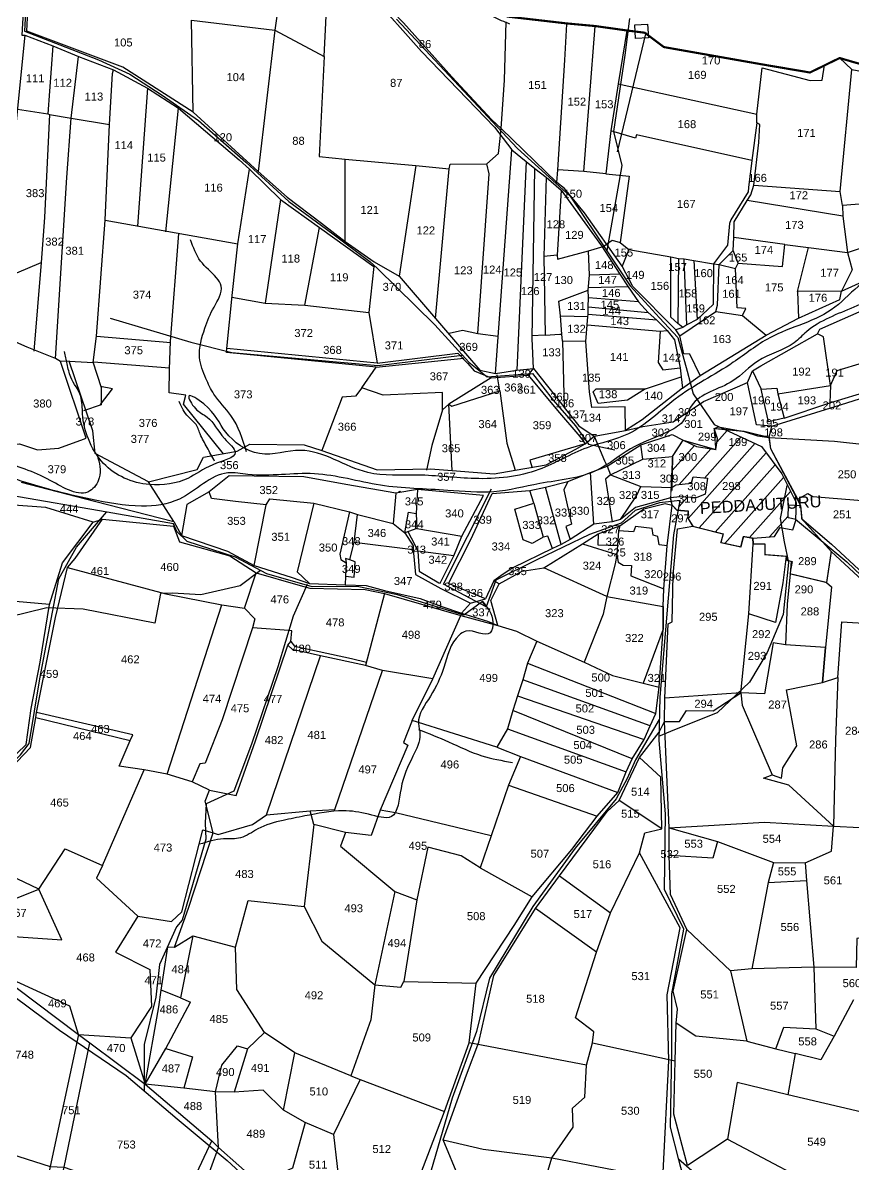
# Model space of a CAD drawing. Header units: inches. Extents: x 204001 to 210143, y 1590320 to 1597199.
# Drawn here: x 206439 to 207996, y 1592662 to 1594801 of the extents above; entities that cross this region are included whole.
import ezdxf
from ezdxf.enums import TextEntityAlignment as Align

# ---------------------------------------------------------------- set-up
doc = ezdxf.new("R2010")
doc.units = ezdxf.units.IN
doc.header["$LTSCALE"] = 15
doc.header["$MEASUREMENT"] = 0
for name, color, linetype in [('PLOT NOS', 7, 'Continuous'), ('PLOTS', 7, 'Continuous'), ('ROADS', 1, 'Continuous'), ('STREAM', 4, 'Continuous'), ('VILLAGE BOUNDARY', 5, 'Continuous'), ('VILLAGE BOUNDARY STONES', 1, 'Continuous')]:
    doc.layers.add(name, color=color, linetype=linetype)
doc.styles.get("Standard").update_dxf_attribs({"font": 'arial.ttf'})

# ---------------------------------------------------------------- blocks, each defined once
blk = doc.blocks.new('AQUEDUCT')
blk.add_circle((0, 0), 0.938)

msp = doc.modelspace()

# ---------------------------------------------------------------- hatches: boundary and pattern name
at = {"layer": 'PLOTS'}
h = msp.add_hatch(dxfattribs=at)
h.set_pattern_fill('ANSI31', color=40, scale=219.574085, angle=3.2839)
h.set_pattern_definition([(48.2839, (204772.295, 1587963.204), (-20.48766, 18.26418), [])])
h.paths.add_polyline_path([(207752.3, 1593843), (207747.9, 1593826.9), (207785.7, 1593818.7), (207790.8, 1593838.3), (207808.2, 1593835.2), (207848.4, 1593838), (207859.1, 1593854.9), (207883, 1593850.7), (207889, 1593870), (207888.6, 1593870.3), (207874.4, 1593873.1), (207875.1, 1593897.7), (207888.9, 1593897), (207889.1, 1593902), (207862.3, 1593955.7), (207824.5, 1594007.3), (207756.6, 1594038.7), (207735.6, 1594040.7), (207741.5, 1594022.1), (207738.4, 1594001.2), (207702.2, 1594007.2), (207677.2, 1594018.6), (207657.3, 1593988), (207656, 1593930.3), (207656.4, 1593930.3), (207663.4, 1593935.3), (207692.8, 1593938), (207695.9, 1593950.1), (207723.1, 1593947.4), (207718.8, 1593917.6), (207701.9, 1593910.7), (207671, 1593912.8), (207653.9, 1593910.5), (207655.3, 1593903.9), (207671.8, 1593905.8), (207668.5, 1593887.6), (207686.7, 1593886), (207686, 1593872.8), (207695.2, 1593857.4)])
h.paths.add_polyline_path([(207664, 1593897.7), (207706.6, 1593897.7), (207706.6, 1593920.7), (207664, 1593920.7)], flags=25)
h.paths.add_polyline_path([(207629.4, 1593935.3), (207672.1, 1593935.3), (207672.1, 1593958.3), (207629.4, 1593958.3)], flags=9)
h.paths.add_polyline_path([(207681.3, 1593921), (207723.9, 1593921), (207723.9, 1593944), (207681.3, 1593944)], flags=25)
h.paths.add_polyline_path([(207664.8, 1593975.6), (207707.4, 1593975.6), (207707.4, 1593998.6), (207664.8, 1593998.6)], flags=24)
h.paths.add_polyline_path([(207701.1, 1594013.8), (207743.7, 1594013.8), (207743.7, 1594036.8), (207701.1, 1594036.8)], flags=25)
h.paths.add_polyline_path([(207746.4, 1593921.5), (207789.1, 1593921.5), (207789.1, 1593944.4), (207746.4, 1593944.4)], flags=24)
h.paths.add_polyline_path([(207651, 1593860.8), (207693.6, 1593860.8), (207693.6, 1593883.8), (207651, 1593883.8)], flags=9)
h.paths.add_polyline_path([(207758.8, 1594003.8), (207801.4, 1594003.8), (207801.4, 1594026.8), (207758.8, 1594026.8)], flags=24)

# ---------------------------------------------------------------- linework, layer by layer
for points in [[(206263, 1595925.1), (206399.7, 1595770.2), (206457.8, 1595683.7), (206529.6, 1595587.9), (206607.8, 1595490.8), (206694.7, 1595377.2), (206728.4, 1595334.5), (206767.5, 1595285.4), (206799.6, 1595239.8), (206832.5, 1595192.5), (206887.5, 1595111.8), (206943.8, 1595035.9), (207015.2, 1594950.5), (207073.3, 1594883.8), (207152.6, 1594801.1), (207243.7, 1594699.7), (207318.8, 1594619.1), (207335.8, 1594603.3)], [(206323.3, 1595850.8), (206385.1, 1595772.7), (206446.7, 1595685.4), (206560, 1595537.9), (206598, 1595489.7), (206649.6, 1595426.2), (206692.8, 1595363.8), (206719.2, 1595332.2), (206762.7, 1595278.5), (206816.4, 1595207.4), (206827.3, 1595185.1), (206819.8, 1594958.3), (206935.7, 1594957.1), (206911.6, 1594787.4), (206880.3, 1594522.8), (206758.4, 1594633.8), (206626.5, 1594718.2), (206446.2, 1594785.7), (206449.8, 1594848.7)], [(207003.9, 1594738.1), (207014.3, 1594940.5), (207015.2, 1594950.5), (207020.5, 1594996.5)], [(207091.1, 1594855.5), (207186.6, 1594747.4), (207323.8, 1594605.5), (207356.3, 1594563.3), (207382.7, 1594541.4), (207399.2, 1594528.1), (207420.3, 1594512), (207448.4, 1594487.6), (207524, 1594383.4), (207558.3, 1594329.9), (207574.2, 1594306.3), (207593.8, 1594278.2), (207611.7, 1594258.2), (207628.1, 1594244.1), (207647.5, 1594224.3), (207661.4, 1594207.2), (207671.5, 1594154.3), (207673.8, 1594137.5), (207676, 1594116.4), (207709.1, 1594140.3), (207833.1, 1594215.7), (207893.9, 1594247.4), (207971.2, 1594282.5), (207974.5, 1594298.1), (208131.7, 1594369.2)], [(206441, 1594843.5), (206436.8, 1594778.2), (206442.7, 1594777.9), (206427.7, 1594629), (206163.8, 1594666.7), (206163, 1594676.2), (205903.7, 1594710), (205905, 1594745.9), (205778.6, 1594752.6), (205772.3, 1594753.9), (205604.8, 1594755.6), (205606, 1594821.3)], [(206755.2, 1594806), (206911.6, 1594787.4), (207003.9, 1594738.1), (206995, 1594550.6), (207043.4, 1594545.5), (207175.8, 1594533.5), (207238.6, 1594527.5), (207240.6, 1594536.5), (207309.1, 1594537.2), (207331.2, 1594556.3), (207334.4, 1594584.3), (207335.8, 1594603.3), (207342.4, 1594693.7), (207345.5, 1594802.8)], [(206758.4, 1594633.8), (206755.2, 1594806)], [(207571.4, 1594787.1), (207555.4, 1594686.8), (207541.9, 1594599), (207532.3, 1594518.2), (207491.1, 1594522.4), (207442.4, 1594525.6), (207455.4, 1594731.2), (207459, 1594798.7)], [(207491.1, 1594522.4), (207512.3, 1594795.2)], [(206442.7, 1594777.9), (206495.3, 1594758.4), (206543.5, 1594738), (206609.3, 1594713.1), (206672.6, 1594678.6), (206730.9, 1594641.2), (206844.8, 1594544.5), (206863.8, 1594526.7), (206922.5, 1594470.3), (206995.2, 1594417.6), (207097.1, 1594344.2), (207087.9, 1594258), (207103.3, 1594163.1), (207254.6, 1594181.9), (207273.3, 1594162.6), (207285.3, 1594149), (207317.4, 1594135.7), (207386.4, 1594140.5), (207441.4, 1594074.3), (207483.6, 1594026), (207493.7, 1594012), (207510.5, 1594026.3), (207529.7, 1593980), (207534.9, 1593970.1), (207541.1, 1593954.1), (207531.5, 1593946), (207544.4, 1593865.6)], [(206495.3, 1594758.4), (206485.9, 1594630.6), (206489.2, 1594629.5), (206479.6, 1594436.2), (206473.4, 1594351.8), (206459.9, 1594185.9)], [(206500.1, 1594172.2), (206521.6, 1594511.4), (206529.3, 1594622.4), (206543.5, 1594738)], [(207676, 1594116.4), (207600.3, 1594057.2), (207569.1, 1594037), (207568.4, 1594081.3), (207506.1, 1594080.4), (207501.5, 1594109.5), (207495, 1594203.9), (207497.3, 1594235.4), (207498.8, 1594250.7), (207499.4, 1594254.6), (207499.4, 1594268.7), (207499.6, 1594285.6), (207499.3, 1594300), (207501.5, 1594328.2), (207499.9, 1594374.1), (207527.6, 1594381.7), (207544.1, 1594393.6), (207559, 1594389.5), (207575.6, 1594376.6), (207654.5, 1594362.6), (207668.6, 1594359.3), (207679.5, 1594358.8), (207697.1, 1594356), (207734.3, 1594349.4), (207744.8, 1594347.9), (207775.7, 1594340.7), (207780.3, 1594350.7), (207771.3, 1594374.7), (207772.1, 1594398.8), (207772.9, 1594428.1), (207797.3, 1594467.9), (207804.3, 1594479), (207810.1, 1594496.7), (207819.2, 1594576.9), (207821.4, 1594610.8), (207815.6, 1594613.5), (207815.7, 1594629.9), (207825.5, 1594716.6), (207915.4, 1594693), (207938, 1594693.9), (207942.6, 1594721.6)], [(207985.7, 1594371), (208067.7, 1594398.1), (208039.6, 1594463.7), (207976.1, 1594458.7), (207972.1, 1594485.2), (207993.6, 1594713.8), (207970.8, 1594735.3)], [(206525.7, 1594167.2), (206571.1, 1594164.6), (206577.3, 1594213.6), (206593.2, 1594431.6), (206601.8, 1594610.6), (206607.2, 1594706.5), (206609.3, 1594713.1)], [(207993.6, 1594713.8), (208049.9, 1594703.3), (208129.6, 1594679.3), (208293.2, 1594585.5), (208381.5, 1594560.5)], [(206672.6, 1594678.6), (206654.1, 1594420)], [(207555.4, 1594686.8), (207815.7, 1594629.9)], [(206428.8, 1594639.4), (206485.9, 1594630.6), (206489.2, 1594629.4), (206529.3, 1594622.4), (206601.8, 1594610.6)], [(206707.1, 1594409.5), (206730.9, 1594641.2)], [(206427.7, 1594629), (206422.5, 1594578.2), (206418.9, 1594519.1), (206413.9, 1594446.4), (206406.8, 1594324.1), (206473.4, 1594351.8)], [(207815.6, 1594613.5), (207806.4, 1594543.2), (207799.9, 1594492.6), (207799.3, 1594484.7), (207767, 1594432), (207764, 1594425.2), (207760.7, 1594384.3), (207734.3, 1594349.4), (207733.8, 1594273.5), (207703.3, 1594245.1), (207684.4, 1594235.1), (207676.8, 1594229.9), (207663.6, 1594225.6)], [(207440.5, 1594501.9), (207335.8, 1594603.3)], [(207806.4, 1594543.2), (207590.1, 1594591.2), (207587.8, 1594585.3), (207541.9, 1594599)], [(207325.3, 1594143.7), (207356.3, 1594563.3)], [(207103.3, 1594163.1), (206821.6, 1594190.9), (206832.1, 1594295.5), (206842, 1594386.8), (206863.8, 1594526.7)], [(207043.2, 1594391.4), (207043.4, 1594545.5)], [(207175.8, 1594533.5), (207144.6, 1594326.3)], [(207213, 1594246.9), (207238.6, 1594527.5)], [(207292.3, 1594219.1), (207313.5, 1594518.2), (207309.1, 1594537.2)], [(207382.7, 1594541.4), (207365.2, 1594150.2)], [(207386.4, 1594140.5), (207396.7, 1594153.3), (207393.9, 1594209.3), (207399.2, 1594528.1)], [(207709.1, 1594140.3), (207689.9, 1594180.4), (207678.4, 1594180.6), (207670.8, 1594214.5), (207663.6, 1594225.6), (207583.2, 1594306.9), (207563.2, 1594344.8), (207492.5, 1594445), (207454.7, 1594490.9), (207440.5, 1594501.9), (207442.4, 1594525.6)], [(206880.3, 1594522.8), (206934.6, 1594474.5), (206999, 1594425.5), (207043.2, 1594391.4), (207097.8, 1594353.2), (207144.6, 1594326.3), (207213, 1594246.9), (207269.1, 1594181.2), (207296.1, 1594150.4), (207325.3, 1594143.7), (207365.2, 1594150.2), (207396.7, 1594153.3), (207449.4, 1594087), (207454.3, 1594080.4), (207481.6, 1594045.9), (207510.5, 1594026.3), (207569.1, 1594037), (207601.8, 1594044.7), (207658.9, 1594053), (207715.4, 1594091.1), (207798.3, 1594126.7), (207807.2, 1594148.9), (207822.9, 1594158.2), (207929.1, 1594218.1), (207933.4, 1594227.2), (208034.1, 1594271.4)], [(207420.3, 1594512), (207416, 1594363.3), (207418.8, 1594215.8), (207393, 1594214.6)], [(207532.3, 1594518.2), (207576.1, 1594513.8), (207559, 1594389.5), (207575.6, 1594376.6), (207563.2, 1594344.8)], [(207448.4, 1594487.6), (207441, 1594365.8), (207441.4, 1594358.5), (207499.9, 1594374.1)], [(207810.1, 1594496.7), (207972.1, 1594485.2)], [(206922.5, 1594470.3), (206893.4, 1594276)], [(207977.1, 1594439), (207797.3, 1594467.9)], [(207976.1, 1594458.7), (207977.1, 1594439), (207985.7, 1594371)], [(206593.2, 1594431.6), (206593.2, 1594431.6), (206593.2, 1594431.6), (206842, 1594386.8)], [(206967.8, 1594271.7), (206995.2, 1594417.6)], [(206815.3, 1593993.1), (206740.2, 1594086.2), (206744.9, 1594103), (206713.3, 1594107.8), (206713.9, 1594152.2), (206715.9, 1594204), (206731.7, 1594406.5)], [(207867.8, 1594385.4), (207772.1, 1594398.8)], [(207738.9, 1594260.2), (207741.8, 1594272.1), (207744.8, 1594347.9), (207771.3, 1594374.7)], [(207780.3, 1594350.7), (207863.5, 1594344.6), (207867.8, 1594385.4), (207912.2, 1594379.8), (207985.7, 1594371), (207994.6, 1594338.1), (207974.5, 1594298.1), (207891.5, 1594297.6), (207893.9, 1594247.4)], [(207891.5, 1594297.6), (207912.2, 1594379.8)], [(207441, 1594365.8), (207416, 1594363.3)], [(207676.8, 1594229.9), (207667.2, 1594237.6), (207654.1, 1594249.3), (207654.5, 1594362.6)], [(207668.6, 1594359.3), (207667.2, 1594237.6)], [(207684.4, 1594235.1), (207679.5, 1594358.8)], [(207697.1, 1594356), (207703.3, 1594245.1)], [(207788.7, 1594252.5), (207795, 1594265.7), (207778.9, 1594266.9), (207775.7, 1594340.7)], [(206045.9, 1594320.7), (206106.1, 1594234.7), (206156.7, 1594170), (206204.5, 1594118.2), (206258.2, 1594064.5), (206256.1, 1594044.8), (206271.3, 1594029.2), (206381.4, 1593991.1), (206390.6, 1594009.6), (206433, 1594012.1), (206466.3, 1594000.8), (206506.5, 1594004.2), (206552.8, 1594020.5), (206558, 1594022.7), (206509.5, 1594166.3), (206500.1, 1594172.2), (206447.2, 1594193.3), (206339.2, 1594240.5), (206367.8, 1594133.2), (206390.8, 1594044.3), (206385.4, 1594036.1), (206390.6, 1594009.6)], [(207558.3, 1594329.9), (207501.5, 1594328.2)], [(207866.6, 1594060.1), (207952.3, 1594089.1), (208030.6, 1594112.6), (208067.1, 1594144.8), (208118.8, 1594230.4), (208139.9, 1594274.9), (208221.2, 1594291.5), (208330.7, 1594310.2), (208362.5, 1594276), (208372, 1594243), (208433.3, 1594227)], [(207418.8, 1594215.8), (207446.2, 1594217.7), (207450.1, 1594217.9), (207447.5, 1594251.9), (207444.3, 1594279.2), (207499.3, 1594300)], [(207574.2, 1594306.3), (207498.3, 1594304.5)], [(207953.8, 1594121.1), (207966.1, 1594149.2), (208015.5, 1594164.2), (208111.2, 1594232.4), (208113.7, 1594307.9)], [(206830.8, 1594287), (206893.4, 1594276), (206967.8, 1594271.7), (207087.9, 1594258)], [(207499.4, 1594268.7), (207611.7, 1594258.2)], [(207593.8, 1594278.2), (207499.6, 1594285.6)], [(207447.5, 1594251.9), (207498.8, 1594250.7)], [(207628.1, 1594244.1), (207499.4, 1594254.6)], [(207670.8, 1594214.5), (207738.9, 1594260.2), (207788.7, 1594252.5), (207833.1, 1594215.7)], [(207238.3, 1594219.4), (207263.3, 1594224.8), (207292.4, 1594218.6), (207330.3, 1594214)], [(207497.3, 1594235.4), (207634, 1594223.2), (207647.5, 1594224.3)], [(206716.4, 1594201.5), (206577.2, 1594213.1)], [(207495, 1594203.9), (207451.2, 1594204.7), (207450.1, 1594217.9)], [(207451.2, 1594204.7), (207454.3, 1594080.4)], [(207634, 1594223.2), (207630.3, 1594164.5), (207639.4, 1594150.8), (207671.5, 1594154.3)], [(207854.8, 1594105.9), (207953.8, 1594121.1), (207940.6, 1594212.6), (207929.1, 1594218.1)], [(207101.4, 1594155.6), (206820.8, 1594183), (206821.6, 1594190.9)], [(206722.2, 1593866.2), (206674.9, 1593940.9), (206574.9, 1593994.1), (206570.4, 1594036.3), (206525.7, 1594167.2), (206509.5, 1594166.3)], [(206570.3, 1594166), (206586, 1594117.6), (206586, 1594084.9), (206552.7, 1594073.8)], [(206713.8, 1594153.9), (206571.5, 1594165.4)], [(207317.4, 1594135.7), (207237.6, 1594086.3), (207226.3, 1594075.7), (207225.8, 1594108.5), (207115, 1594103.4), (207074.5, 1594116.7), (207101.4, 1594155.6), (207265.8, 1594172.3)], [(207237.6, 1594086.3), (207243.4, 1594082.5), (207333.6, 1594111.2), (207328.6, 1594141.1)], [(207843.4, 1594045.3), (207814.8, 1594047.8), (207798.3, 1594126.7), (207807.2, 1594148.9), (207823.8, 1594114.8), (207852.8, 1594116.1), (207854.8, 1594105.9), (207866.6, 1594060.1), (207837.3, 1594053), (207823.8, 1594114.8)], [(206584.7, 1594085.5), (206607.1, 1594115.1), (206584.7, 1594119.4)], [(207514.2, 1594115.2), (207606.7, 1594115.3), (207673.8, 1594137.5)], [(207953.8, 1594121.1), (207952.3, 1594089.1)], [(207074.5, 1594116.7), (207063, 1594101.2), (207037.9, 1594099.4), (207001.3, 1594004.3), (206999.4, 1593999.7)], [(207333.6, 1594111.2), (207346.5, 1594013.2), (207362.2, 1593962.4)], [(207606.7, 1594115.3), (207573.2, 1594094.1), (207518.2, 1594087.8), (207508.5, 1594109.3), (207514.2, 1594115.2)], [(207226.3, 1594075.7), (207206.1, 1594009.1), (207195.9, 1593962.5)], [(207243.9, 1593962.1), (207237.6, 1594086.3)], [(207237.3, 1593750.4), (207279.4, 1593832.9), (207318.9, 1593918.9), (207390, 1593924.4), (207419.1, 1593930.8), (207461, 1593941.3), (207503.6, 1593958.1), (207534.9, 1593970.1), (207597.7, 1594010.4), (207656.6, 1594029.5), (207677.2, 1594018.6), (207702.2, 1594007.2), (207738.4, 1594001.2), (207741.5, 1594022.1), (207735.6, 1594040.7), (207743.5, 1594043.8), (207791.7, 1594035.4), (207816.6, 1594027.3), (207838.9, 1594023.9), (207961.4, 1594017.3), (208091.9, 1594002.8)], [(206674.9, 1593940.9), (206765.9, 1593964.2), (206777.9, 1593987), (206841.2, 1593998.4), (206864.5, 1594011.1), (206966.4, 1594010), (206999.4, 1593999.7), (207103.3, 1593963.4), (207203.5, 1593965.2), (207243.9, 1593962.1), (207322.8, 1593955.7), (207362.2, 1593962.4), (207420.4, 1593972.5), (207475.9, 1594002.1), (207493.7, 1594012), (207390.1, 1593981.5), (207394, 1593967)], [(207601.5, 1593983.4), (207657.3, 1593988), (207677.2, 1594018.6)], [(207541.1, 1593954.1), (207601.5, 1593983.4), (207597.7, 1594010.4)], [(207657.3, 1593988), (207655.9, 1593924.6)], [(207179.2, 1593926.4), (207138.3, 1593919.8), (207044.9, 1593936), (206965.7, 1593950.3), (206826, 1593952.1), (206788.5, 1593922.1), (206746.3, 1593898.3), (206736.7, 1593840.1)], [(207510.1, 1593861.3), (207503.6, 1593958.1)], [(207541.1, 1593954.1), (207598, 1593932.3)], [(207559.8, 1593870), (207589.9, 1593914.5), (207598, 1593932.3), (207656.4, 1593930.3), (207663.4, 1593935.3), (207692.8, 1593938), (207695.9, 1593950.1), (207723.1, 1593947.4), (207718.8, 1593917.6), (207701.9, 1593910.7), (207671, 1593912.8), (207653.9, 1593910.5)], [(206436, 1593940), (206573.6, 1593904.4), (206722.2, 1593866.2), (206736.7, 1593840.1), (206822.5, 1593811.1), (206873.1, 1593783.9), (206942, 1593762), (206976.5, 1593750.2), (207043.5, 1593747.6), (207082.9, 1593746.2), (207117, 1593737.2), (207184.3, 1593721.8), (207222.8, 1593707.5), (207261.7, 1593694.5), (207310.2, 1593679.4), (207329.9, 1593671.5), (207364.6, 1593660.7), (207402.9, 1593642.2), (207491.8, 1593602.5), (207544.7, 1593577.8), (207602.2, 1593563.3), (207632.4, 1593555.8), (207639.6, 1593664.7), (207640, 1593707.1), (207641, 1593739.9), (207647.2, 1593820.7), (207656.6, 1593897.1), (207653.9, 1593910.5), (207587.9, 1593892.5), (207559.8, 1593870), (207544.4, 1593865.6), (207510.1, 1593861.3), (207465.4, 1593832.5), (207448.4, 1593823.5), (207432.3, 1593815.5), (207357.7, 1593779.5), (207339.8, 1593767.6), (207322.2, 1593755.2), (207306.9, 1593721.5), (207237.3, 1593750.4)], [(207221.5, 1593750.9), (207247.5, 1593802), (207262.4, 1593839.1), (207302.8, 1593915.3), (207179.2, 1593926.4), (207176.9, 1593881.7), (207177.6, 1593853.1), (207155.3, 1593845.3), (207162.1, 1593883.8), (207176.9, 1593881.7), (207177.6, 1593853.1), (207262.4, 1593839.1)], [(207448.4, 1593823.5), (207419.1, 1593930.8)], [(207461, 1593941.3), (207453.7, 1593925.5), (207468.1, 1593861.4), (207457.3, 1593856.8), (207465.4, 1593832.5)], [(206895.1, 1593897.5), (206837.6, 1593904.1), (206793, 1593909.3), (206788.5, 1593922.1)], [(206873.1, 1593783.9), (206895.1, 1593897.5), (206902, 1593909), (206984.5, 1593901), (207051.6, 1593884.8), (207066.3, 1593879.7), (207133.7, 1593862.8), (207155.3, 1593845.3), (207171.3, 1593820.5), (207170.8, 1593813.7), (207175.2, 1593766.9), (207223.1, 1593741.1), (207278.6, 1593713.6), (207261.7, 1593694.5)], [(207138.3, 1593919.8), (207133.7, 1593862.8)], [(207432.3, 1593815.5), (207423.3, 1593839.2), (207414.5, 1593837.3), (207394.1, 1593825), (207377.3, 1593831.8), (207361.7, 1593889.8), (207397.1, 1593900.8), (207390, 1593924.4)], [(207892.7, 1593908), (207911.4, 1593919.1), (207920.4, 1593913.1), (208028, 1593904.6)], [(206571.1, 1593865.1), (206482, 1593892.5), (206352.9, 1593902.3), (206307, 1593874.8), (206254.8, 1593731.7), (206198.6, 1593646.9), (206155.8, 1593614.7), (206113.7, 1593622.8), (206107, 1593605.7), (206088.9, 1593605)], [(206984.5, 1593901), (206953.7, 1593772.2), (206976.5, 1593750.2)], [(207051.6, 1593884.8), (207033.6, 1593805), (207035.3, 1593795.5), (207045.3, 1593788.8), (207043.8, 1593763.7), (207043.5, 1593747.6)], [(207332.4, 1593749.8), (207375.6, 1593773.4), (207416, 1593779.3), (207488.4, 1593824.6), (207518, 1593843), (207558.5, 1593858.3), (207603.6, 1593890), (207643.5, 1593900.4), (207656.6, 1593897.1), (207665.5, 1593887.9), (207686.7, 1593886), (207686, 1593872.8), (207695.2, 1593857.4)], [(207397.1, 1593900.8), (207414.5, 1593837.3)], [(207897.4, 1593896.6), (207899.7, 1593871.5), (207955.5, 1593823.8), (208014.7, 1593768.7), (208085.1, 1593700.5), (208096.6, 1593693.7), (208130.2, 1593672), (208184.9, 1593617.6), (208224.2, 1593597.2), (208325.2, 1593545.9), (208385, 1593519.8), (208453.4, 1593490.4), (208521.6, 1593464.6), (208654.9, 1593412.4), (208899.5, 1593329.5), (208957.4, 1593306.5), (209077.1, 1593293.4), (209089.8, 1593290.4), (209110.3, 1593285.9)], [(205599.5, 1592904.8), (205671.8, 1592951.4), (205789.1, 1592929.9), (205950.8, 1592898.4), (205973, 1592895.9), (206068.6, 1592906.9), (206282.9, 1592837.1), (206305.8, 1592830.1), (206388.1, 1593020.4), (206371.1, 1593034.3), (206393.7, 1593090.6), (206512, 1593082), (206468.7, 1593177.5), (206320.2, 1593248), (206366.4, 1593352.3), (206453.4, 1593442.6), (206463.4, 1593498.8), (206464.9, 1593508.5), (206500, 1593686.4), (206522.5, 1593780.4), (206537, 1593797), (206588.1, 1593870.5)], [(206087.3, 1593201), (206200.4, 1593253.3), (206223.5, 1593261.6), (206275.8, 1593234.5), (206362.7, 1593360.1), (206392.9, 1593398.2), (206445, 1593448.5), (206454.4, 1593515.7), (206471.5, 1593602.6), (206489.2, 1593711), (206513.6, 1593788.7), (206571.1, 1593865.1), (206588.1, 1593870.5), (206721.4, 1593857.7), (206732.8, 1593828.2), (206827.2, 1593801.9), (206876.5, 1593770.1), (206954.5, 1593747.9), (206977.2, 1593741.4), (207080.8, 1593739), (207117.2, 1593731.3), (207260.4, 1593690.2), (207329.9, 1593671.5)], [(207052.2, 1593794.8), (207060.6, 1593827.4), (207066.3, 1593879.7)], [(207247.5, 1593802), (207179.7, 1593810.9), (207174.3, 1593823.2), (207161.9, 1593846.9)], [(207558.5, 1593858.3), (207556, 1593849.2), (207552.7, 1593804.8), (207549.7, 1593787), (207534.4, 1593725.7), (207527.5, 1593692.8), (207491.8, 1593602.5)], [(207518, 1593843), (207517.4, 1593822.4), (207555.9, 1593821.5)], [(207647.2, 1593820.7), (207632.3, 1593822.8), (207629.8, 1593838.1), (207620.9, 1593840.9), (207619.4, 1593853.1), (207588, 1593857), (207583.9, 1593846.9), (207556, 1593849.2)], [(208041.7, 1592752.1), (207873.4, 1592791.5), (207778.4, 1592814.5), (207760.6, 1592708.7), (207685.2, 1592659), (207660, 1592755.7), (207662.4, 1592855.4), (207664.5, 1592926), (207666.9, 1592952.3), (207658.4, 1592985.7), (207684.5, 1593101.4), (207653.4, 1593167), (207651.1, 1593240.3), (207650.8, 1593292.3), (207642.6, 1593491.3), (207642.8, 1593535.3), (207649, 1593674.3), (207656.5, 1593678.5), (207658.8, 1593766.4), (207666.6, 1593852.7), (207695.2, 1593857.4), (207752.3, 1593843), (207747.9, 1593826.9), (207785.7, 1593818.7), (207790.8, 1593838.3), (207808.2, 1593835.2), (207808.4, 1593824.3), (207830.4, 1593824.1), (207830.6, 1593804.3), (207870.3, 1593801.2), (207864.2, 1593751.3), (207850.3, 1593676.8), (207800.2, 1593693.5)], [(207060.6, 1593827.4), (207170.8, 1593813.7)], [(207488.4, 1593824.6), (207552.7, 1593804.8), (207555.4, 1593790.4), (207565.1, 1593784.5), (207580.2, 1593784.2), (207579.4, 1593764.8), (207641, 1593739.9)], [(207043.8, 1593763.7), (207060.4, 1593762.1), (207062, 1593791), (207052.2, 1593794.8), (207043.9, 1593797.2), (207045.3, 1593788.8)], [(207179.7, 1593810.9), (207182.2, 1593773.5), (207219.1, 1593751.2), (207221.5, 1593750.9)], [(207870.3, 1593801.2), (207870.3, 1593801.2), (207871.5, 1593793.9), (207880, 1593792.1), (207877.9, 1593768.4), (207872.3, 1593711.3), (207869.4, 1593635.3), (207845.9, 1593639), (207829.9, 1593543.3), (207785.4, 1593545.3), (207642.8, 1593535.3)], [(207785.4, 1593545.3), (207787.7, 1593521.9), (207844, 1593391.4), (207861.8, 1593385.5), (207864.2, 1593404.6), (207888, 1593441.9), (207890.3, 1593445.7), (207871.1, 1593550.9), (207938.5, 1593564.8), (207967.4, 1593574.2), (207975, 1593678.4), (208025.5, 1593675.5), (208080, 1593677), (208081.5, 1593692.5), (207955, 1593810.2), (207946.3, 1593752.1), (207955.3, 1593744.1), (207944, 1593630.2), (207938.5, 1593564.8), (207944, 1593630.2), (207869.4, 1593635.3)], [(206522.5, 1593780.4), (206707.1, 1593731), (206812.3, 1593710.2), (206854.4, 1593703.9), (206874.3, 1593683.8), (206869.4, 1593666.9), (206813, 1593494.6), (206780.9, 1593413.2), (206771, 1593412.3), (206756.7, 1593378.5), (206709.8, 1593392.9), (206666.3, 1593400.9), (206619.5, 1593407.7), (206640.3, 1593455.7), (206645.4, 1593466.6), (206464.9, 1593508.5)], [(207534.4, 1593725.7), (207416, 1593779.3)], [(206854.4, 1593703.9), (206876.5, 1593770.1)], [(207329.9, 1593671.5), (207316.7, 1593718.5), (207332.4, 1593749.8), (207322.2, 1593755.2)], [(206489.2, 1593711), (206254.8, 1593731.7)], [(207117.2, 1593731.3), (207081.8, 1593596.4)], [(207278.6, 1593713.6), (207306.9, 1593721.5)], [(207534.4, 1593725.7), (207640, 1593707.1), (207639.6, 1593664.7), (207602.2, 1593563.3)], [(206709.8, 1593392.9), (206812.3, 1593710.2)], [(207402.9, 1593642.2), (207385.5, 1593600.8), (207376.4, 1593569.8), (207366.5, 1593539.6), (207358, 1593511.9), (207347.9, 1593477.5), (207328.1, 1593443.4), (207169.3, 1593493.2), (207207.9, 1593571.4), (207260.4, 1593690.2)], [(207207.9, 1593571.4), (207113.3, 1593586.9), (207081.8, 1593596.4), (206997.1, 1593614.9), (206944.7, 1593626.4), (206935.9, 1593634.5), (206941.7, 1593641.4), (206943.7, 1593661.3), (206937.6, 1593662.1), (206869.4, 1593666.9)], [(206588.4, 1593221.4), (206577.2, 1593197.6), (206654.7, 1593126.9), (206612.7, 1593059.4), (206677.4, 1593026.9), (206680, 1592957.1), (206641.7, 1592898.5), (206668.5, 1592811.9), (206693.8, 1592956.5), (206698.4, 1592987.9), (206710.8, 1593068.8), (206723.6, 1593068.7), (206749.7, 1593141.6), (206795.8, 1593282.6), (206780.9, 1593342.2), (206788.9, 1593362.9), (206839, 1593352.9), (206875.3, 1593455.2), (206935.9, 1593634.5)], [(206941.7, 1593641.4), (206948.4, 1593632.5), (207055.1, 1593609.3), (207083.6, 1593602.8)], [(206895.9, 1593316.8), (206997.1, 1593614.9)], [(206654.7, 1593126.9), (206717.6, 1593116.3), (206737.3, 1593134.9), (206776.7, 1593288.2), (206795.8, 1593282.6), (206805.4, 1593279.7), (206869.9, 1593298.7), (206895.9, 1593316.8), (206978.1, 1593324.2), (207024.2, 1593326.3), (207113.3, 1593586.9)], [(207385.5, 1593600.8), (207626, 1593506.3)], [(207615.2, 1593483.2), (207376.4, 1593569.8)], [(207967.4, 1593574.2), (207962.9, 1593456.9), (207959.3, 1593295.5), (208008.7, 1593292.6), (208055.4, 1593288.7), (208079.5, 1593287.3), (208109.1, 1593311.5), (208162.3, 1593356.4), (208152.5, 1593298.4), (208189.3, 1593264.9), (208211.3, 1593247.2), (208328.5, 1593233.3), (208338.7, 1593278), (208413.5, 1593311.3), (208420.3, 1593314.4), (208490.9, 1593345.6), (208603.2, 1593287.7), (208638.9, 1593267.7), (208725, 1593224.7), (208757.4, 1593207.8), (208879.6, 1593151.7), (208996.8, 1593093.4), (209008.2, 1593088.1)], [(207141.6, 1592579.1), (207177.3, 1592623.2), (207229.6, 1592760.3), (207275.8, 1592889.4), (207289.1, 1593000.8), (207360.7, 1593108.8), (207393.9, 1593162.9), (207468.3, 1593251.8), (207516.1, 1593314.3), (207554.6, 1593358.2), (207570.3, 1593397.1), (207581.9, 1593421.5), (207604.5, 1593457.5), (207615.2, 1593483.2), (207626, 1593506.3), (207632.4, 1593555.8)], [(207366.5, 1593539.6), (207604.5, 1593457.5)], [(206463.4, 1593498.8), (206640.3, 1593455.7)], [(207581.9, 1593421.5), (207358, 1593511.9)], [(207169.3, 1593493.2), (207153, 1593452.3), (207161.2, 1593447.1), (207108.8, 1593325.4), (207092.4, 1593277.8), (207044, 1593283.4), (206984.7, 1593298.6), (206978.1, 1593324.2)], [(207347.9, 1593477.5), (207570.3, 1593397.1)], [(207328.1, 1593443.4), (207372.5, 1593425.7), (207554.6, 1593358.2)], [(207372.5, 1593425.7), (207349.7, 1593372.1), (207317.3, 1593277.1), (207296.6, 1593217.3), (207261, 1593239.9), (207198.2, 1593256.1), (207178, 1593157), (207153.4, 1593004.3)], [(207227.2, 1592707.1), (207271.1, 1592828.9), (207294, 1592890.1), (207322.5, 1593015.5), (207400.7, 1593141.1), (207445.4, 1593201.9), (207534.9, 1593322.7), (207557.2, 1593343.7), (207595.2, 1593424)], [(206323.3, 1593119), (206468.7, 1593177.5), (206518.6, 1593252.5), (206588.4, 1593221.4), (206666.3, 1593400.9)], [(207650.8, 1593292.3), (207829.6, 1593302.8), (207959.3, 1593295.5), (207875.5, 1593371.9), (207828, 1593385.4), (207844, 1593391.4)], [(206788.9, 1593362.9), (206756.7, 1593378.5)], [(207349.7, 1593372.1), (207516.1, 1593314.3)], [(207457.6, 1592127.9), (207449, 1592217.4), (207306.3, 1592261.8), (207295.9, 1592345.1), (207350.3, 1592424.4), (207367.7, 1592474.5), (207386.6, 1592531.7), (207422.2, 1592644.4), (207431.2, 1592673.7), (207471.2, 1592731.1), (207469.6, 1592766.5), (207492.7, 1592787.2), (207496, 1592847.4), (207507.5, 1592889.3), (207509.9, 1592909.7), (207475.2, 1592936), (207514.9, 1593059.3), (207540.8, 1593132.6), (207595.7, 1593245.5), (207605.2, 1593282.6), (207637.1, 1593290.5), (207557.2, 1593343.7)], [(207317.3, 1593277.1), (207137.9, 1593320.6), (207108.8, 1593325.4)], [(207044, 1593283.4), (207034.7, 1593258), (207136.7, 1593172.8), (207099.1, 1592997.9), (207091.6, 1592932.3), (207054.2, 1592827.5), (206949, 1592870.4), (206892.2, 1592908.7), (206840.2, 1592988.9), (206838, 1593068.6), (206861.5, 1593156), (206966.4, 1593144.9)], [(206984.7, 1593298.6), (206966.4, 1593144.9), (206999.6, 1593079.9), (207099.1, 1592997.9), (207148, 1592993.2), (207153.4, 1593004.3), (207289.1, 1593000.8)], [(207650.8, 1593292.3), (207741.8, 1593266.3), (207847, 1593227.5), (207906.3, 1593226.8), (207955.4, 1593248.5), (207959.3, 1593295.5)], [(207741.8, 1593266.3), (207733, 1593235.6), (207651.1, 1593240.3)], [(207847, 1593227.5), (207836.6, 1593189.6), (207806.1, 1593027.8)], [(207906.3, 1593226.8), (207908.7, 1593193.3), (207922.1, 1593030.7), (207926.4, 1592915.5), (207960.5, 1592901.9)], [(207296.6, 1593217.3), (207393.9, 1593162.9)], [(207445.4, 1593201.9), (207540.8, 1593132.6)], [(207836.6, 1593189.6), (207908.7, 1593193.3)], [(207136.7, 1593172.8), (207178, 1593157)], [(207514.9, 1593059.3), (207400.7, 1593141.1)], [(208067.1, 1593094.8), (208003.1, 1593084.9), (208001.7, 1593030.5), (207922.1, 1593030.7), (207806.1, 1593027.8), (207766.1, 1593024.4), (207684.5, 1593101.4)], [(206723.6, 1593068.7), (206757.8, 1593089.5), (206838, 1593068.6)], [(206757.8, 1593089.5), (206734.4, 1592973.7), (206753.3, 1592965.1)], [(206543.4, 1592904.5), (206526.9, 1592957.9), (206387.8, 1593021.3)], [(207766.1, 1593024.4), (207796.7, 1592892.5), (207701.1, 1592901.8), (207664.5, 1592926)], [(206734.4, 1592973.7), (206698.4, 1592987.9)], [(206860.3, 1592877.6), (206835.3, 1592796.6), (206800.6, 1592797.3), (206741.2, 1592804.4), (206668.5, 1592811.9), (206706.9, 1592878.5), (206753.3, 1592965.1)], [(207997, 1592969.8), (207960.5, 1592901.9), (207935.7, 1592857.4), (207887.7, 1592869.1), (207873.4, 1592791.5)], [(206543.4, 1592904.5), (206490.4, 1592657.4), (206442.1, 1592424.1)], [(206543.4, 1592904.5), (206641.7, 1592898.5)], [(207367.7, 1592474.5), (207226.5, 1592489.8), (207184, 1592373.5), (207141.5, 1592251.1), (207060.6, 1592273.8), (207065.5, 1592312.6), (206994.7, 1592326.7), (206980.5, 1592339), (206722.7, 1592465.5), (206806, 1592693), (206800.6, 1592797.3), (206812, 1592847), (206841.7, 1592883.7), (206860.3, 1592877.6), (206892.2, 1592908.7)], [(207851.3, 1592878.1), (207866, 1592918.6), (207926.4, 1592915.5)], [(206453.7, 1592389.3), (206460.4, 1592414.6), (206516.3, 1592655.8), (206564.4, 1592889.3)], [(206706.9, 1592878.5), (206757.1, 1592863.2), (206741.2, 1592804.4)], [(207496, 1592847.4), (207275.8, 1592889.4)], [(207507.5, 1592889.3), (207662.4, 1592855.4)], [(207796.7, 1592892.5), (207851.3, 1592878.1), (207887.7, 1592869.1)], [(206927.6, 1592762.9), (206949, 1592870.4)], [(207071.9, 1592820.2), (207021.7, 1592717.1), (207035.6, 1592597.4)], [(207054.2, 1592827.5), (207071.9, 1592820.2), (207229.6, 1592760.3)], [(207021.7, 1592717.1), (206968.5, 1592739.6), (206927.6, 1592762.9), (206889.7, 1592800.5), (206835.3, 1592796.6)], [(206270, 1592727.6), (206490.4, 1592657.4), (206516.3, 1592655.8), (206674, 1592601), (206732.1, 1592575.1), (206793.7, 1592705.7)], [(206968.5, 1592739.6), (206944.7, 1592654), (206882, 1592625.2)], [(207760.6, 1592708.7), (207966.3, 1592599.6)]]:
    msp.add_lwpolyline(points, dxfattribs=at)
at = {"layer": 'PLOTS', "color": 11}
for points in [[(207639.6, 1592646.6), (207650.3, 1592855.5), (207647.5, 1592979.1), (207671.5, 1593104.7), (207595.7, 1593245.5), (207605.2, 1593282.6), (207637.1, 1593290.5), (207635.2, 1593387.2), (207595.2, 1593424), (207632.2, 1593471.8), (207642.6, 1593491.3), (207670.7, 1593491.7), (207683.6, 1593512), (207733.7, 1593511.2), (207785.4, 1593545.3), (207800.2, 1593693.5), (207808.4, 1593824.3), (207808.2, 1593835.2), (207848.4, 1593838), (207859.1, 1593854.9), (207883, 1593850.7), (207889.1, 1593870.2), (207874.4, 1593873.1), (207875.1, 1593897.7), (207897.4, 1593896.6), (207892.7, 1593908), (207841.6, 1594002.4), (207838.9, 1594023.9), (207843.4, 1594045.3), (207962.4, 1594081.7), (208043.8, 1594107.7)], [(206387.8, 1593021.3), (206543.4, 1592904.5), (206564.4, 1592889.3), (206668.5, 1592811.9), (206793.7, 1592705.7), (206806, 1592693), (206882, 1592625.2)], [(207257.7, 1592633.8), (207227.2, 1592707.1), (207302.1, 1592689.5), (207431.2, 1592673.7), (207599.7, 1592641.3)]]:
    msp.add_lwpolyline(points, dxfattribs=at)
at = {"layer": 'PLOTS', "color": 40, "const_width": 2.2}
msp.add_lwpolyline([(207695.2, 1593857.4), (207752.3, 1593843), (207747.9, 1593826.9), (207785.7, 1593818.7), (207790.8, 1593838.3), (207808.2, 1593835.2), (207808.4, 1593824.3), (207830.4, 1593824.1), (207830.6, 1593804.3), (207870.3, 1593801.2), (207871.5, 1593793.9), (207882.1, 1593791), (207877.9, 1593768.4), (207946.3, 1593752.1), (207955, 1593810.2), (207899.7, 1593871.5), (207897.4, 1593896.6), (207841.6, 1594002.4), (207838.9, 1594023.9), (207791.7, 1594035.4), (207735.6, 1594040.7), (207738.4, 1594001.2), (207677.2, 1594018.6), (207657.3, 1593988), (207653.9, 1593910.5), (207656.6, 1593897.1), (207665.5, 1593887.9), (207686.7, 1593886), (207686, 1593872.8), (207695.2, 1593857.4)], dxfattribs=at)
at = {"layer": 'ROADS'}
for points in [[(206445.3, 1594845.3), (206441.9, 1594785.5), (206488.8, 1594767.6), (206580.7, 1594731.6), (206639.5, 1594704.8), (206700.3, 1594665.6), (206768.4, 1594618.3), (206857.2, 1594540.2), (206937.8, 1594466.2), (207020.6, 1594405.7), (207089.5, 1594353.8), (207104.4, 1594340.5), (207211.8, 1594234.8), (207275.4, 1594164.8), (207309.6, 1594137.6), (207359.3, 1594141.5), (207394.5, 1594143.8), (207433.4, 1594094.1), (207475.3, 1594045.7), (207499.7, 1594011.6), (207549, 1594000.5)], [(207139.6, 1594807.9), (207337.7, 1594596.1), (207366.5, 1594565.5), (207465.6, 1594476.5), (207515.6, 1594402.2), (207577.8, 1594308.5), (207632.7, 1594248.2), (207667.2, 1594211.3), (207684.9, 1594148.2), (207696.1, 1594106), (207735.7, 1594048.4), (207824.5, 1594007.3), (207862.3, 1593955.7), (207889.1, 1593902), (207888, 1593870.8), (207984.4, 1593791), (208077.3, 1593701.8)], [(207535.1, 1594374.5), (207562.9, 1594533.9), (207547.3, 1594597.5), (207568.4, 1594740.6), (207577.5, 1594809.3)], [(207554.5, 1594559.4), (207608.1, 1594782.9)], [(206602.6, 1594247.4), (206754.1, 1594202.4), (206831, 1594183.3), (207104.5, 1594158.7), (207262.9, 1594178.5)], [(207694.3, 1592574), (207669.3, 1592670), (207653.5, 1592731), (207656.4, 1592875.6), (207656, 1592980.9), (207678.3, 1593102.5), (207642.5, 1593176.8), (207644.3, 1593318.7), (207632.4, 1593456.2), (207634.3, 1593537.1), (207660.1, 1593841.4), (207671.8, 1593905.8), (207632.9, 1593901.3), (207587.3, 1593887), (207561, 1593863.4), (207502, 1593842), (207403.1, 1593794.4), (207326.1, 1593756.7), (207308.1, 1593706.2), (207227.9, 1593748.7), (207318.1, 1593927.8)], [(207871.7, 1593933.6), (207859.1, 1593872), (207867, 1593828.3), (207875.2, 1593789.4), (207864.7, 1593692.2), (207834.7, 1593620.9), (207801.5, 1593565.3), (207740.9, 1593507.5), (207660.9, 1593476.1), (207631.2, 1593463.1)], [(207308.1, 1593706.2), (207301.1, 1593716.2), (207265.8, 1593690.7), (207141.3, 1593728.9), (207066.1, 1593744.5), (206981.3, 1593743.8), (206896.8, 1593768.3), (206837.6, 1593799.6), (206746.9, 1593828.7), (206727.9, 1593847.6), (206721.7, 1593862.2), (206597, 1593883.8), (206416.4, 1593915.2)], [(206374.3, 1593367.4), (206434.4, 1593429.2), (206450.7, 1593450.3), (206470.7, 1593571.5), (206506.7, 1593758.9), (206539.5, 1593818.2), (206596, 1593883.9)], [(206884.9, 1593774.3), (206846.5, 1593746.1), (206772.9, 1593729.1), (206719.5, 1593732.3), (206697.3, 1593731.6), (206686.8, 1593675.8), (206552.1, 1593702), (206483.9, 1593704.5), (206340.8, 1593669.8), (206220.6, 1593662.9), (206206.2, 1593665.3)], [(206972.3, 1593748.4), (206946.2, 1593688.7), (206917.4, 1593593.7), (206867.8, 1593449.3), (206834.6, 1593360.6), (206782.8, 1593337.2), (206780.9, 1593301.6), (206782.3, 1593271), (206737.6, 1593119.1), (206726.9, 1593106.5), (206695.1, 1593036.1), (206688.7, 1592974.7), (206666.3, 1592885.9), (206666.5, 1592799.2)], [(207632.2, 1593495.2), (207588.1, 1593419.6), (207572.6, 1593384.5), (207551.8, 1593346.8), (207474.8, 1593254), (207395.4, 1593144.8), (207314, 1593010.6), (207289.5, 1592910.6), (207244.3, 1592785.7), (207199.3, 1592631.3), (207171.7, 1592571.6), (207159, 1592554.2), (207134.7, 1592523.9), (206981.1, 1592397.9)], [(205606.6, 1592926.5), (205655.9, 1592922), (205728.4, 1592946.7), (205813, 1593014.6), (205889.1, 1593123.3), (205994.4, 1593194.7), (206007.3, 1593215.6), (206030.6, 1593207), (206171.1, 1593163.7), (206302.5, 1593109.4), (206332, 1593079.8), (206394.4, 1592996.8), (206507.8, 1592913), (206632.8, 1592827.8), (206728.1, 1592746.5), (206822.3, 1592668.3), (206886.3, 1592609.1), (207006.1, 1592593.5), (207165.4, 1592563.3)], [(207668.9, 1592671.9), (207703.7, 1592641.1), (207770.7, 1592557.6), (207799.8, 1592536.6), (207799.2, 1592470.8), (207793.4, 1592441.4), (207828, 1592397.5), (207881.1, 1592380.5), (207904.2, 1592368.4), (207920.9, 1592350), (207913.7, 1592301), (207907.6, 1592236.1), (207908.7, 1592160.3), (207898.6, 1592101), (207902.7, 1592078.6), (207967.7, 1592016.9), (207969.2, 1591992), (207947.3, 1591906.1), (207930.5, 1591875.9), (208034.7, 1591765.1)]]:
    msp.add_lwpolyline(points, dxfattribs=at)
at = {"layer": 'STREAM'}
for points in [[(207352.5, 1594798.7), (207321.6, 1594812.5), (207291.8, 1594829.8), (207245.7, 1594858), (207224.4, 1594875.4), (207192.1, 1594918.6), (207177.3, 1594940.1), (207085.5, 1594947.5), (207027.5, 1594994.1), (206991, 1595006.6), (206943.2, 1594981.1), (206886.1, 1594993.5), (206833.9, 1595005.7), (206817.9, 1595009.7), (206795.9, 1594996.5), (206761.7, 1594978.3)], [(208423.9, 1594574.6), (208382, 1594545.3), (208321.3, 1594504.8), (208257.7, 1594460.1), (208206.7, 1594416.8), (208121.8, 1594356.9), (208011.9, 1594311.9), (207962, 1594268.1), (207839.7, 1594210.7), (207771.4, 1594164.8), (207662.4, 1594095.8), (207575, 1594030.8), (207497.1, 1594004.8), (207406.7, 1593963.6), (207286.5, 1593946.9), (207179.4, 1593953.4), (207085.7, 1593958.3), (206960, 1593999.7), (206882.9, 1593993.6), (206819.4, 1594034.1), (206778.6, 1594086.7), (206750.4, 1594101.5), (206762.7, 1594078.2), (206784.9, 1594062), (206817.2, 1594021.9), (206837.3, 1593996), (206795.5, 1593972.9), (206748.4, 1593947.3), (206676.5, 1593935.6), (206590.2, 1593975.3), (206561.9, 1594021.1), (206551, 1594068), (206547.5, 1594101), (206529, 1594137), (206522.2, 1594161.7), (206517, 1594184.9)], [(208563.8, 1594562.1), (208542.6, 1594547.8), (208489.4, 1594548.4), (208452.1, 1594535.4), (208420.7, 1594526.1), (208409.3, 1594523.9), (208329.2, 1594482.4), (208313.1, 1594459.3), (208274.8, 1594441.2), (208247.3, 1594415), (208212.2, 1594389.5), (208191.5, 1594368.1), (208142.6, 1594334.1), (208094.4, 1594306.2), (208041.4, 1594286.8), (207997.4, 1594268.2), (207908.7, 1594222.1), (207885.8, 1594201.6), (207817.2, 1594167.1), (207770.7, 1594130), (207692.9, 1594083.4), (207676.1, 1594053.5), (207648.2, 1594034.4), (207578.4, 1594002.5), (207517.7, 1593963.5), (207408.4, 1593937.5), (207322.4, 1593922.1), (207235.8, 1593924.8), (207109.5, 1593934.5), (206985.8, 1593955.8), (206861.2, 1593954.7), (206823.3, 1593957.4), (206732.6, 1593908.5), (206661.8, 1593895.2), (206565.8, 1593908.2), (206427.6, 1593945.1), (206330.9, 1593981.1), (206271.5, 1593996.3), (206208.7, 1593976.3), (206177.9, 1593912.2), (206139.9, 1593859.8), (206062.1, 1593824.2), (206005.3, 1593817.5), (205945.7, 1593809.1), (205874.9, 1593793.6), (205790.3, 1593819.9), (205742.6, 1593841.7), (205694.7, 1593865.2)], [(206858.7, 1593996.8), (206829.3, 1594065.2), (206797.2, 1594105.4), (206782.4, 1594134.4), (206770.5, 1594174), (206780.5, 1594228.9), (206797.5, 1594268.5), (206811, 1594307.8), (206802.3, 1594323.1), (206772.4, 1594354.6), (206753.4, 1594394.7)], [(206578.3, 1593991), (206582.4, 1593948.1), (206564.7, 1593923.7), (206490.4, 1593943.4), (206398.8, 1593979), (206284.1, 1594018.8), (206250, 1594043.6), (206235.7, 1594078.4), (206153.1, 1594166), (206102.5, 1594231.3), (206062.5, 1594290.1), (206041.8, 1594309.1), (206024.8, 1594347.9)], [(206798.6, 1593979.5), (206784.6, 1594004.9), (206771.6, 1594030.5), (206762.2, 1594050.2), (206749.5, 1594062.6), (206732, 1594091.1)], [(207301.1, 1593716.2), (207320.5, 1593677.8), (207315.5, 1593657.9), (207269.9, 1593660.8), (207257.2, 1593653.5), (207228.3, 1593592.5), (207203.5, 1593539.2), (207181, 1593488), (207183.8, 1593467.9), (207170.6, 1593426.5), (207148.2, 1593365.8), (207130.1, 1593313.3), (207087.5, 1593317.5), (207039.8, 1593324.1), (206967.7, 1593314.4), (206926.9, 1593306.1), (206879.4, 1593290.1), (206847.3, 1593273.4), (206815.5, 1593271.6), (206770.4, 1593261.3)], [(207181, 1593476.7), (207237.5, 1593453.4), (207299.6, 1593427.4), (207357.1, 1593414.9)]]:
    msp.add_spline(points, degree=3, dxfattribs=at)
at = {"layer": 'VILLAGE BOUNDARY', "const_width": 4}
msp.add_lwpolyline([(207346.4, 1594813.1), (207460, 1594800), (207512.3, 1594795.2), (207571.8, 1594786.9), (207605.3, 1594782.7), (207641.1, 1594755.8), (207828.4, 1594722.8), (207915.2, 1594708.1), (207970.8, 1594735.3), (207995.9, 1594727.9), (208053.4, 1594711.8)], dxfattribs=at)
at = {"layer": 'VILLAGE BOUNDARY STONES'}
msp.add_lwpolyline([(207586.7, 1594797.7), (207610.6, 1594799), (207612.1, 1594773.1), (207588.2, 1594771.7)], close=True, dxfattribs=at)

# ---------------------------------------------------------------- block references
at = {"rotation": 348.9748681510286}
msp.add_blockref('AQUEDUCT', (207145.7, 1593922.2), dxfattribs=at)

# ---------------------------------------------------------------- texts
at = {"layer": 'PLOT NOS'}
for s, p in [('105', (206627.4, 1594764.4)), ('86', (207193.3, 1594761.5)), ('170', (207729.6, 1594730.7)), ('111', (206462, 1594697.2)), ('112', (206513.7, 1594688.9)), ('104', (206838.4, 1594699.4)), ('87', (207139.3, 1594688.7)), ('169', (207703.7, 1594703.7)), ('151', (207404, 1594684.7)), ('113', (206572.3, 1594663)), ('152', (207478, 1594653.5)), ('153', (207529.2, 1594648.6)), ('168', (207684.4, 1594611.3)), ('120', (206813.9, 1594586.8)), ('171', (207908.4, 1594594.8)), ('114', (206628.3, 1594571.9)), ('88', (206955.9, 1594580.1)), ('115', (206689.7, 1594548.6)), ('166', (207816.9, 1594510.6)), ('383', (206462, 1594482)), ('116', (206796.4, 1594492.3)), ('150', (207470.3, 1594480.9)), ('172', (207894.1, 1594478)), ('154', (207537.9, 1594454.1)), ('167', (207683.2, 1594461.7)), ('121', (207089.5, 1594450.5)), ('122', (207194.7, 1594412.1)), ('128', (207438.6, 1594423.6)), ('173', (207885.9, 1594422.5)), ('382', (206498.4, 1594391.1)), ('117', (206878.3, 1594395.8)), ('129', (207473.3, 1594403.7)), ('381', (206536.2, 1594374)), ('155', (207566.1, 1594370.6)), ('174', (207828.7, 1594375.6)), ('118', (206941.4, 1594359.4)), ('148', (207529.3, 1594347.2)), ('165', (207780.3, 1594361.3)), ('119', (207032.2, 1594324.2)), ('123', (207265, 1594337.3)), ('124', (207319.3, 1594338.7)), ('125', (207357.9, 1594333.2)), ('127', (207414.6, 1594324.7)), ('149', (207587.4, 1594328.8)), ('157', (207666.9, 1594343.5)), ('160', (207715.7, 1594332)), ('177', (207952, 1594332.8)), ('370', (207131.2, 1594306.3)), ('130', (207453.2, 1594319.1)), ('147', (207535.5, 1594319.4)), ('156', (207633.6, 1594308.2)), ('164', (207773.4, 1594318.9)), ('175', (207848, 1594305.3)), ('374', (206662.7, 1594291.7)), ('126', (207390.4, 1594298.4)), ('146', (207542.5, 1594294.9)), ('158', (207686.4, 1594294)), ('161', (207768, 1594293.3)), ('176', (207930.2, 1594285.9)), ('131', (207477.1, 1594270.6)), ('145', (207539.8, 1594272.7)), ('144', (207543.2, 1594261.5)), ('159', (207700.8, 1594265.9)), ('143', (207558.3, 1594242.1)), ('162', (207720.3, 1594243.5)), ('372', (206965.6, 1594219.8)), ('132', (207477.2, 1594227.7)), ('371', (207135.1, 1594196.5)), ('163', (207749.8, 1594208.4)), ('375', (206646.9, 1594187.5)), ('368', (207019.7, 1594188.1)), ('369', (207274.9, 1594193.8)), ('133', (207430.5, 1594183.6)), ('141', (207557.5, 1594175)), ('142', (207656, 1594173.6)), ('367', (207219.5, 1594138.6)), ('139', (207374.3, 1594143.4)), ('135', (207505.1, 1594136.1)), ('192', (207899.3, 1594147.4)), ('191', (207961.3, 1594145.6)), ('363', (207315.6, 1594113.2)), ('362', (207359.3, 1594117.7)), ('361', (207383.5, 1594113.6)), ('373', (206852.2, 1594104.8)), ('360', (207445.6, 1594100.2)), ('138', (207536.5, 1594105.1)), ('140', (207621.8, 1594102.2)), ('200', (207754.1, 1594099.9)), ('196', (207823.8, 1594093.5)), ('193', (207909.3, 1594093.5)), ('380', (206475.8, 1594087.6)), ('136', (207455.5, 1594088)), ('137', (207476.2, 1594067.3)), ('303', (207685.2, 1594071.4)), ('197', (207781.8, 1594073)), ('194', (207857.9, 1594081.8)), ('202', (207956.4, 1594084)), ('378', (206555.4, 1594053.8)), ('376', (206673.9, 1594051.2)), ('364', (207310.8, 1594049)), ('359', (207412.7, 1594046.9)), ('134', (207506.3, 1594061.2)), ('314', (207654.6, 1594059.6)), ('301', (207696.7, 1594049.3)), ('195', (207838.6, 1594050.7)), ('366', (207047.1, 1594044.1)), ('302', (207635.6, 1594033.2)), ('299', (207722.4, 1594025.4)), ('198', (207846.9, 1594033.5)), ('377', (206658.8, 1594021.3)), ('365', (207242, 1594003.7)), ('307', (207498.7, 1594023)), ('306', (207552.1, 1594009.6)), ('304', (207627, 1594004.5)), ('199', (207780.1, 1594015.4)), ('358', (207441.5, 1593985.6)), ('300', (207686.1, 1593987.2)), ('379', (206502.9, 1593964.4)), ('356', (206826.2, 1593972.1)), ('305', (207567.9, 1593980.7)), ('312', (207627.9, 1593975.3)), ('357', (207233.4, 1593950.2)), ('313', (207580.2, 1593953.7)), ('309', (207650.8, 1593946.9)), ('250', (207984.6, 1593954.9)), ('352', (206900.1, 1593925.3)), ('308', (207702.6, 1593932.6)), ('298', (207767.8, 1593933)), ('345', (207172.8, 1593904.1)), ('329', (207532.5, 1593905)), ('328', (207574.5, 1593916.1)), ('315', (207615.5, 1593916.3)), ('316', (207685.3, 1593909.3)), ('444', (206525.8, 1593890.3)), ('340', (207248.4, 1593881.6)), ('331', (207454.1, 1593883.2)), ('330', (207483.9, 1593886.5)), ('317', (207615.2, 1593880)), ('251', (207975.6, 1593879.8)), ('353', (206839.6, 1593867.6)), ('344', (207173.1, 1593861.1)), ('339', (207301.1, 1593869.7)), ('333', (207393.1, 1593860)), ('332', (207420.3, 1593868.6)), ('297', (207672.3, 1593872.4)), ('351', (206922.5, 1593837.7)), ('346', (207103, 1593844.9)), ('327', (207541.1, 1593851.9)), ('350', (207011.5, 1593817.6)), ('348', (207055, 1593829.6)), ('343', (207177.5, 1593813.7)), ('341', (207222.2, 1593828.9)), ('334', (207335.5, 1593819.6)), ('326', (207549.5, 1593828.8)), ('342', (207217.1, 1593794.7)), ('325', (207552.3, 1593808.4)), ('318', (207601.6, 1593800.4)), ('289', (207910.3, 1593792.1)), ('461', (206583.5, 1593773.7)), ('460', (206714.2, 1593781.2)), ('349', (207054.8, 1593777.5)), ('335', (207366.6, 1593773.4)), ('324', (207506.4, 1593783.7)), ('320', (207621.7, 1593767.7)), ('347', (207152.3, 1593754.9)), ('296', (207656.5, 1593763.2)), ('338', (207246.8, 1593744.4)), ('336', (207284.5, 1593732.4)), ('319', (207594.2, 1593737)), ('291', (207826.5, 1593745.7)), ('290', (207903.9, 1593739.2)), ('476', (206920.8, 1593720.4)), ('479', (207207.2, 1593710.5)), ('337', (207299.2, 1593696.2)), ('323', (207435.8, 1593694.6)), ('295', (207724.5, 1593687.8)), ('288', (207915.1, 1593697.9)), ('478', (207024.7, 1593677.3)), ('498', (207167, 1593654.1)), ('322', (207585.9, 1593648)), ('292', (207823.9, 1593655.3)), ('480', (206961.8, 1593628)), ('462', (206640.5, 1593608)), ('293', (207815.9, 1593614.5)), ('459', (206488.3, 1593580.8)), ('499', (207312.5, 1593573.2)), ('500', (207522.7, 1593574)), ('321', (207628.1, 1593573.2)), ('474', (206793.7, 1593534.2)), ('477', (206908.1, 1593533.8)), ('501', (207511.4, 1593545.2)), ('475', (206846.2, 1593516.3)), ('502', (207493, 1593516)), ('294', (207715.8, 1593524.8)), ('287', (207854.4, 1593523.3)), ('463', (206584.4, 1593477.5)), ('503', (207494.5, 1593475.9)), ('284', (207998.6, 1593474.2)), ('464', (206550.5, 1593464.3)), ('482', (206910.2, 1593456.7)), ('481', (206990.2, 1593466.4)), ('504', (207488.9, 1593447.4)), ('286', (207930.9, 1593448.4)), ('496', (207239.8, 1593411)), ('505', (207471.1, 1593419.9)), ('497', (207085.7, 1593401.6)), ('506', (207456.5, 1593366.7)), ('514', (207597, 1593359.9)), ('465', (206507.8, 1593339.6)), ('515', (207578.4, 1593318.7)), ('473', (206701.8, 1593255.2)), ('495', (207179.9, 1593258.5)), ('553', (207697, 1593262.4)), ('554', (207843.8, 1593271.6)), ('507', (207408.6, 1593243.8)), ('532', (207652.2, 1593243)), ('516', (207525.1, 1593223.9)), ('483', (206854.5, 1593205.7)), ('555', (207872.2, 1593210.5)), ('561', (207958.3, 1593193.7)), ('552', (207758.3, 1593177.7)), ('467', (206428.7, 1593132.8)), ('493', (207059.5, 1593141.4)), ('508', (207289.2, 1593126.6)), ('517', (207489.3, 1593130.6)), ('556', (207877.4, 1593106.3)), ('472', (206681.5, 1593075.5)), ('494', (207140.5, 1593076.1)), ('468', (206556.6, 1593049.2)), ('484', (206735.2, 1593027.1)), ('471', (206684.6, 1593006.5)), ('531', (207597.7, 1593014.2)), ('560', (207993.8, 1593001)), ('492', (206985, 1592978.3)), ('551', (207726.9, 1592979.8)), ('469', (206503.6, 1592963.1)), ('518', (207400.3, 1592971.8)), ('557', (207857.7, 1592958.8)), ('486', (206712.9, 1592951.8)), ('485', (206806.5, 1592933.9)), ('509', (207187, 1592899.2)), ('558', (207910.7, 1592891.8)), ('470', (206613.9, 1592879.4)), ('487', (206716.9, 1592841.1)), ('490', (206818.6, 1592834.4)), ('491', (206884.2, 1592842.2)), ('550', (207714.5, 1592831.1)), ('510', (206994, 1592798)), ('488', (206757.9, 1592770.6)), ('519', (207375, 1592782.1)), ('530', (207578.2, 1592761.8)), ('489', (206876, 1592718.7)), ('549', (207927.5, 1592703.7)), ('512', (207112, 1592690.1)), ('511', (206992.9, 1592660.8))]:
    msp.add_text(s, height=15, dxfattribs=at).set_placement(p, align=Align.MIDDLE_CENTER)
for s, p in [('748', (206424.8, 1592859.4)), ('751', (206512.4, 1592755.4)), ('753', (206615.7, 1592691))]:
    msp.add_text(s, height=15, dxfattribs=at).set_placement(p)
at = {"layer": 'PLOTS', "color": 40}
msp.add_text('PEDDAJUTURU', height=21.957, rotation=3.2839, dxfattribs=at).set_placement((207709.3, 1593880.5))

doc.saveas('drawing.dxf')
